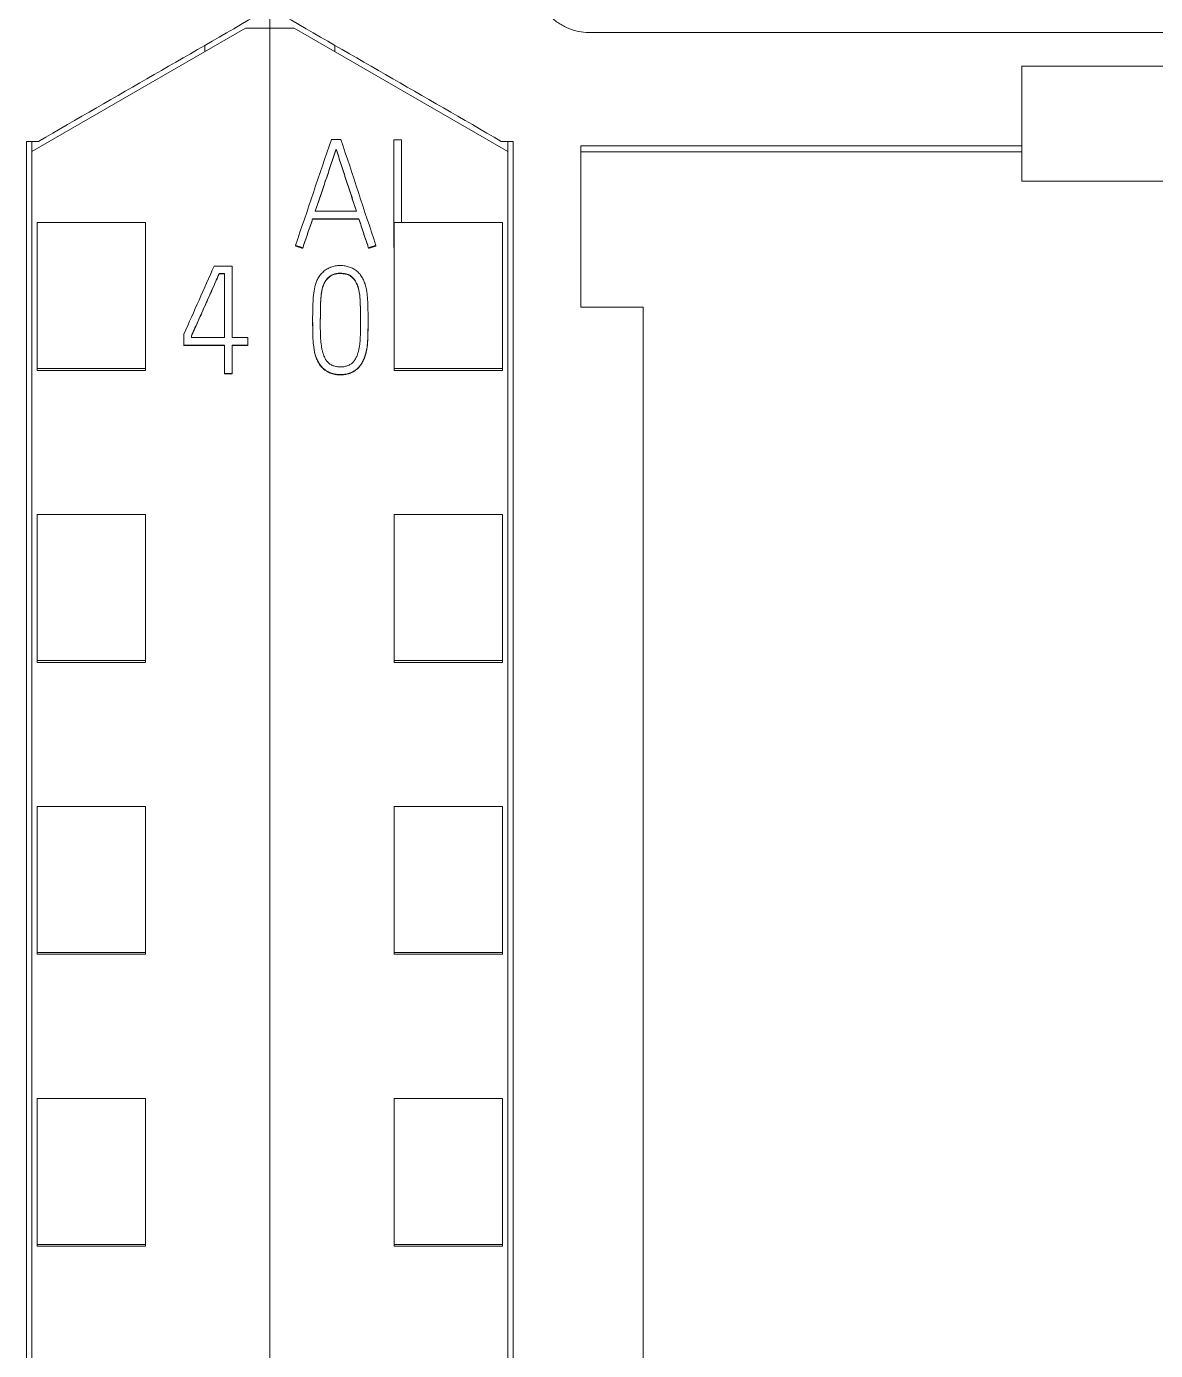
# Model space of a CAD drawing. Header units: millimetres. Extents: x 4137 to 6698, y 1400 to 3585.
# Drawn here: x 5246.15 to 5267.02, y 3051 to 3075.49 of the extents above; entities that cross this region are included whole.
import ezdxf

# ---------------------------------------------------------------- set-up
doc = ezdxf.new("R2010")
doc.units = ezdxf.units.MM
doc.layers.add('000-PI-Oprema', color=30, linetype='Continuous', lineweight=5)

msp = doc.modelspace()

# ---------------------------------------------------------------- linework, layer by layer
at = {"layer": '000-PI-Oprema', "color": 0, "linetype": 'ByBlock', "lineweight": 0}
for p, q in [((5250.648, 3075.746), (5250.648, 3075.465)), ((5250.648, 3075.746), (5250.648, 3075.465)), ((5246.248, 3073.185), (5250.198, 3075.465)), ((5250.648, 3075.465), (5250.198, 3075.465)), ((5250.648, 3075.465), (5250.648, 2962.047)), ((5250.648, 3075.465), (5250.648, 2962.047)), ((5251.098, 3075.465), (5250.648, 3075.465)), ((5251.098, 3075.465), (5255.048, 3073.185)), ((5256.548, 3075.385), (5279.548, 3075.385)), ((5249.448, 3075.032), (5249.448, 3075.149)), ((5251.848, 3075.032), (5251.848, 3075.149)), ((5271.548, 3074.763), (5264.548, 3074.763)), ((5251.784, 3073.405), (5251.962, 3073.405)), ((5252.941, 3071.413), (5252.941, 3073.397)), ((5252.941, 3073.397), (5253.08, 3073.397)), ((5253.08, 3073.397), (5253.08, 3071.871)), ((5246.148, 3073.37), (5246.369, 3073.37)), ((5246.369, 3073.37), (5246.148, 3073.37)), ((5246.248, 3073.37), (5246.248, 3073.185)), ((5246.248, 2964.37), (5246.248, 3073.185)), ((5251.873, 3073.228), (5251.873, 3073.222)), ((5255.148, 3073.37), (5254.926, 3073.37)), ((5255.148, 3073.37), (5254.926, 3073.37)), ((5255.048, 3073.37), (5255.048, 3073.185)), ((5255.048, 3073.185), (5255.048, 2964.37)), ((5256.398, 3070.305), (5256.398, 3073.285)), ((5264.548, 3073.285), (5256.398, 3073.285)), ((5264.548, 3073.179), (5256.398, 3073.179)), ((5264.548, 3073.179), (5264.548, 3073.285)), ((5264.548, 3072.635), (5264.548, 3073.179)), ((5271.548, 3072.635), (5264.548, 3072.635)), ((5251.438, 3071.937), (5251.438, 3071.931)), ((5252.295, 3071.937), (5251.438, 3071.937)), ((5251.438, 3071.931), (5252.295, 3071.931)), ((5251.485, 3072.078), (5252.248, 3072.078)), ((5252.295, 3071.937), (5252.295, 3071.931)), ((5246.348, 3069.167), (5246.348, 3071.871)), ((5246.348, 3071.871), (5248.348, 3071.871)), ((5248.348, 3069.167), (5248.348, 3071.871)), ((5252.948, 3069.167), (5252.948, 3071.871)), ((5254.948, 3071.871), (5252.948, 3071.871)), ((5254.948, 3069.167), (5254.948, 3071.871)), ((5251.121, 3071.443), (5251.121, 3071.437)), ((5252.608, 3071.443), (5252.608, 3071.437)), ((5251.255, 3071.399), (5251.255, 3071.393)), ((5252.472, 3071.399), (5252.472, 3071.393)), ((5252.941, 3071.413), (5252.941, 3071.406)), ((5252.948, 3071.413), (5252.941, 3071.413)), ((5252.941, 3071.406), (5252.948, 3071.406)), ((5249.619, 3071.064), (5249.949, 3071.064)), ((5249.71, 3070.926), (5249.71, 3070.92)), ((5249.807, 3070.926), (5249.71, 3070.926)), ((5249.807, 3069.739), (5249.807, 3070.926)), ((5249.949, 3071.064), (5249.949, 3069.739)), ((5249.71, 3070.92), (5249.807, 3070.92)), ((5257.548, 3070.305), (5256.398, 3070.305)), ((5251.438, 3070.076), (5251.438, 3070.07)), ((5252.462, 3070.028), (5252.462, 3070.035)), ((5249.058, 3069.601), (5249.058, 3069.806)), ((5249.197, 3069.775), (5249.197, 3069.739)), ((5249.197, 3069.739), (5249.807, 3069.739)), ((5249.949, 3069.739), (5250.243, 3069.739)), ((5250.243, 3069.739), (5250.243, 3069.601)), ((5249.058, 3069.601), (5249.058, 3069.595)), ((5249.807, 3069.601), (5249.058, 3069.601)), ((5249.058, 3069.595), (5249.807, 3069.595)), ((5249.807, 3069.074), (5249.807, 3069.601)), ((5249.949, 3069.601), (5249.949, 3069.074)), ((5250.243, 3069.601), (5249.949, 3069.601)), ((5249.949, 3069.595), (5250.243, 3069.595)), ((5250.243, 3069.601), (5250.243, 3069.595)), ((5246.348, 3069.133), (5246.348, 3069.167)), ((5246.348, 3069.167), (5248.348, 3069.167)), ((5246.348, 3069.133), (5248.348, 3069.133)), ((5248.348, 3069.133), (5248.348, 3069.167)), ((5249.807, 3069.074), (5249.807, 3069.068)), ((5249.949, 3069.074), (5249.807, 3069.074)), ((5249.807, 3069.068), (5249.949, 3069.068)), ((5249.949, 3069.074), (5249.949, 3069.068)), ((5252.948, 3069.133), (5252.948, 3069.167)), ((5254.948, 3069.167), (5252.948, 3069.167)), ((5254.948, 3069.133), (5252.948, 3069.133)), ((5254.948, 3069.133), (5254.948, 3069.167)), ((5246.348, 3063.766), (5246.348, 3066.469)), ((5246.348, 3066.469), (5248.348, 3066.469)), ((5248.348, 3063.766), (5248.348, 3066.469)), ((5252.948, 3063.766), (5252.948, 3066.469)), ((5254.948, 3066.469), (5252.948, 3066.469)), ((5254.948, 3063.766), (5254.948, 3066.469)), ((5246.348, 3063.733), (5246.348, 3063.766)), ((5246.348, 3063.766), (5248.348, 3063.766)), ((5246.348, 3063.733), (5248.348, 3063.733)), ((5248.348, 3063.733), (5248.348, 3063.766)), ((5252.948, 3063.733), (5252.948, 3063.766)), ((5254.948, 3063.766), (5252.948, 3063.766)), ((5254.948, 3063.733), (5252.948, 3063.733)), ((5254.948, 3063.733), (5254.948, 3063.766)), ((5246.348, 3058.364), (5246.348, 3061.067)), ((5246.348, 3061.067), (5248.348, 3061.067)), ((5248.348, 3058.364), (5248.348, 3061.067)), ((5252.948, 3058.364), (5252.948, 3061.067)), ((5254.948, 3061.067), (5252.948, 3061.067)), ((5254.948, 3058.364), (5254.948, 3061.067)), ((5246.348, 3058.333), (5246.348, 3058.364)), ((5246.348, 3058.364), (5248.348, 3058.364)), ((5246.348, 3058.333), (5248.348, 3058.333)), ((5248.348, 3058.333), (5248.348, 3058.364)), ((5252.948, 3058.333), (5252.948, 3058.364)), ((5254.948, 3058.364), (5252.948, 3058.364)), ((5254.948, 3058.333), (5252.948, 3058.333)), ((5254.948, 3058.333), (5254.948, 3058.364)), ((5246.348, 3052.963), (5246.348, 3055.666)), ((5246.348, 3055.666), (5248.348, 3055.666)), ((5248.348, 3052.963), (5248.348, 3055.666)), ((5252.948, 3052.963), (5252.948, 3055.666)), ((5254.948, 3055.666), (5252.948, 3055.666)), ((5254.948, 3052.963), (5254.948, 3055.666)), ((5246.348, 3052.963), (5248.348, 3052.963)), ((5246.348, 3052.934), (5246.348, 3052.963)), ((5246.348, 3052.934), (5248.348, 3052.934)), ((5248.348, 3052.934), (5248.348, 3052.963)), ((5252.948, 3052.934), (5252.948, 3052.963)), ((5254.948, 3052.963), (5252.948, 3052.963)), ((5254.948, 3052.934), (5252.948, 3052.934)), ((5254.948, 3052.934), (5254.948, 3052.963))]:
    msp.add_line(p, q, dxfattribs=at)
at = {"layer": '000-PI-Oprema', "color": 7, "linetype": 'Continuous', "lineweight": 13}
for centre, major_axis, ratio, start_param, end_param in [((5232.765, 2954.322), (337.753, 1006.406), 0.018824, 1.458513, 1.460476), ((5270.218, 2956.172), (-326.682, 998.393), 0.018302, 4.822113, 4.824092), ((5226.934, 2960.835), (432.572, 977.483), 0.022444, 1.467725, 1.469021)]:
    msp.add_ellipse(centre, major_axis=major_axis, ratio=ratio, start_param=start_param, end_param=end_param, dxfattribs=at)
at = {"layer": '000-PI-Oprema', "color": 0, "linetype": 'ByBlock', "lineweight": 0}
for points, knots in [([(5255.548, 3076.385), (5255.548, 3076.319), (5255.554, 3076.254), (5255.574, 3076.159), (5255.582, 3076.127), (5255.601, 3076.065), (5255.612, 3076.034), (5255.649, 3075.943), (5255.68, 3075.886), (5255.733, 3075.804), (5255.753, 3075.778), (5255.794, 3075.727), (5255.816, 3075.702), (5255.885, 3075.633), (5255.935, 3075.592), (5256.017, 3075.537), (5256.046, 3075.52), (5256.104, 3075.489), (5256.163, 3075.461), (5256.224, 3075.439), (5256.271, 3075.424), (5256.287, 3075.42), (5256.319, 3075.412), (5256.335, 3075.408), (5256.416, 3075.392), (5256.481, 3075.385), (5256.548, 3075.385)], [0, 0, 0, 0, 0.125, 0.125, 0.1875, 0.1875, 0.25, 0.25, 0.375, 0.375, 0.4375, 0.4375, 0.5, 0.5, 0.625, 0.625, 0.6875, 0.6875, 0.75, 0.8125, 0.8125, 0.84375, 0.84375, 0.875, 0.875, 1, 1, 1, 1]), ([(5246.148, 2964.084), (5246.148, 2967.425), (5246.148, 2975.39), (5246.148, 2988.029), (5246.148, 3003.516), (5246.148, 3017.81), (5246.148, 3032.02), (5246.148, 3046.587), (5246.148, 3060.757), (5246.148, 3070.326), (5246.148, 3073.37)], [0, 0, 0, 0, 0.091483, 0.21812, 0.346206, 0.515858, 0.610111, 0.736264, 0.916066, 1, 1, 1, 1]), ([(5251.873, 3073.228), (5251.857, 3073.18), (5251.841, 3073.132), (5251.809, 3073.036), (5251.793, 3072.988), (5251.745, 3072.844), (5251.712, 3072.749), (5251.646, 3072.557), (5251.614, 3072.461), (5251.549, 3072.27), (5251.517, 3072.174), (5251.485, 3072.078)], [0, 0, 0, 0, 0.125, 0.125, 0.25, 0.25, 0.5, 0.5, 0.75, 0.75, 1, 1, 1, 1]), ([(5251.487, 3072.078), (5251.518, 3072.172), (5251.55, 3072.265), (5251.614, 3072.455), (5251.646, 3072.551), (5251.712, 3072.743), (5251.745, 3072.838), (5251.793, 3072.982), (5251.809, 3073.03), (5251.841, 3073.126), (5251.857, 3073.174), (5251.873, 3073.222)], [0, 0, 0, 0, 0.245947, 0.245947, 0.497298, 0.497298, 0.748649, 0.748649, 0.874324, 0.874324, 1, 1, 1, 1]), ([(5252.248, 3072.078), (5252.217, 3072.174), (5252.186, 3072.27), (5252.123, 3072.461), (5252.091, 3072.557), (5252.028, 3072.749), (5251.997, 3072.844), (5251.95, 3072.988), (5251.935, 3073.036), (5251.904, 3073.132), (5251.889, 3073.18), (5251.873, 3073.228)], [0, 0, 0, 0, 0.25, 0.25, 0.5, 0.5, 0.75, 0.75, 0.875, 0.875, 1, 1, 1, 1]), ([(5251.873, 3073.222), (5251.889, 3073.174), (5251.904, 3073.126), (5251.935, 3073.03), (5251.95, 3072.982), (5251.997, 3072.838), (5252.028, 3072.742), (5252.091, 3072.551), (5252.123, 3072.455), (5252.185, 3072.266), (5252.216, 3072.172), (5252.246, 3072.078)], [0, 0, 0, 0, 0.125676, 0.125676, 0.251351, 0.251351, 0.502702, 0.502702, 0.754053, 0.754053, 1, 1, 1, 1]), ([(5255.148, 3073.37), (5255.148, 3070.326), (5255.148, 3060.757), (5255.148, 3046.587), (5255.148, 3032.02), (5255.148, 3017.81), (5255.148, 3003.516), (5255.148, 2988.029), (5255.148, 2975.39), (5255.148, 2967.425), (5255.148, 2964.084)], [0, 0, 0, 0, 0.083934, 0.263736, 0.389889, 0.484142, 0.653794, 0.78188, 0.908517, 1, 1, 1, 1]), ([(5252.472, 3071.399), (5252.465, 3071.421), (5252.458, 3071.444), (5252.443, 3071.489), (5252.436, 3071.511), (5252.42, 3071.556), (5252.412, 3071.578), (5252.397, 3071.623), (5252.389, 3071.645), (5252.367, 3071.712), (5252.352, 3071.757), (5252.323, 3071.847), (5252.309, 3071.892), (5252.295, 3071.937)], [0, 0, 0, 0, 0.125, 0.125, 0.25, 0.25, 0.375, 0.375, 0.5, 0.5, 0.75, 0.75, 1, 1, 1, 1]), ([(5252.295, 3071.931), (5252.309, 3071.886), (5252.323, 3071.841), (5252.352, 3071.751), (5252.367, 3071.706), (5252.389, 3071.639), (5252.397, 3071.616), (5252.412, 3071.572), (5252.42, 3071.549), (5252.436, 3071.505), (5252.443, 3071.483), (5252.458, 3071.438), (5252.465, 3071.415), (5252.472, 3071.393)], [0, 0, 0, 0, 0.25, 0.25, 0.5, 0.5, 0.625, 0.625, 0.75, 0.75, 0.875, 0.875, 1, 1, 1, 1]), ([(5249.71, 3070.926), (5249.7, 3070.902), (5249.689, 3070.878), (5249.668, 3070.83), (5249.657, 3070.806), (5249.626, 3070.734), (5249.604, 3070.686), (5249.562, 3070.59), (5249.541, 3070.542), (5249.498, 3070.446), (5249.477, 3070.398), (5249.434, 3070.302), (5249.412, 3070.254), (5249.369, 3070.158), (5249.348, 3070.11), (5249.305, 3070.014), (5249.284, 3069.966), (5249.251, 3069.895), (5249.241, 3069.871), (5249.224, 3069.835), (5249.219, 3069.823), (5249.208, 3069.799), (5249.203, 3069.787), (5249.197, 3069.775)], [0, 0, 0, 0, 0.0625, 0.0625, 0.125, 0.125, 0.25, 0.25, 0.375, 0.375, 0.5, 0.5, 0.625, 0.625, 0.75, 0.75, 0.875, 0.875, 0.9375, 0.9375, 0.96875, 0.96875, 1, 1, 1, 1]), ([(5251.78, 3071.045), (5251.805, 3071.054), (5251.831, 3071.061), (5251.884, 3071.071), (5251.911, 3071.073), (5251.965, 3071.074), (5251.992, 3071.072), (5252.045, 3071.065), (5252.072, 3071.059), (5252.124, 3071.044), (5252.149, 3071.035), (5252.185, 3071.017), (5252.197, 3071.011), (5252.22, 3070.997), (5252.232, 3070.989), (5252.264, 3070.965), (5252.283, 3070.946), (5252.31, 3070.916), (5252.318, 3070.906), (5252.334, 3070.884), (5252.341, 3070.872), (5252.362, 3070.838), (5252.374, 3070.814), (5252.395, 3070.765), (5252.405, 3070.74), (5252.416, 3070.702), (5252.42, 3070.689), (5252.427, 3070.663), (5252.435, 3070.624), (5252.45, 3070.532), (5252.455, 3070.454), (5252.46, 3070.348), (5252.461, 3070.295), (5252.462, 3070.19), (5252.462, 3070.137), (5252.462, 3070.031), (5252.462, 3069.925), (5252.461, 3069.82), (5252.458, 3069.714), (5252.455, 3069.662), (5252.444, 3069.557), (5252.435, 3069.504), (5252.418, 3069.439), (5252.414, 3069.426), (5252.406, 3069.401), (5252.402, 3069.388), (5252.388, 3069.35), (5252.377, 3069.326), (5252.358, 3069.29), (5252.352, 3069.278), (5252.338, 3069.255), (5252.33, 3069.244), (5252.307, 3069.211), (5252.29, 3069.191), (5252.261, 3069.163), (5252.25, 3069.154), (5252.229, 3069.137), (5252.218, 3069.13), (5252.183, 3069.109), (5252.159, 3069.097), (5252.121, 3069.083), (5252.108, 3069.078), (5252.081, 3069.071), (5252.068, 3069.068), (5252.029, 3069.061), (5252.002, 3069.058), (5251.948, 3069.056), (5251.92, 3069.057), (5251.866, 3069.063), (5251.84, 3069.068), (5251.801, 3069.078), (5251.788, 3069.082), (5251.763, 3069.091), (5251.75, 3069.097), (5251.713, 3069.114), (5251.69, 3069.127), (5251.657, 3069.151), (5251.646, 3069.16), (5251.626, 3069.178), (5251.617, 3069.188), (5251.589, 3069.218), (5251.573, 3069.239), (5251.551, 3069.274), (5251.544, 3069.285), (5251.532, 3069.309), (5251.526, 3069.321), (5251.509, 3069.358), (5251.5, 3069.383), (5251.488, 3069.421), (5251.484, 3069.434), (5251.477, 3069.46), (5251.474, 3069.474), (5251.466, 3069.513), (5251.462, 3069.54), (5251.444, 3069.672), (5251.441, 3069.779), (5251.439, 3069.939), (5251.439, 3069.992), (5251.438, 3070.099), (5251.439, 3070.152), (5251.44, 3070.259), (5251.441, 3070.312), (5251.446, 3070.418), (5251.449, 3070.471), (5251.46, 3070.577), (5251.468, 3070.63), (5251.486, 3070.708), (5251.493, 3070.734), (5251.507, 3070.773), (5251.512, 3070.785), (5251.523, 3070.81), (5251.529, 3070.822), (5251.549, 3070.858), (5251.564, 3070.881), (5251.59, 3070.913), (5251.6, 3070.923), (5251.619, 3070.942), (5251.628, 3070.952), (5251.659, 3070.978), (5251.681, 3070.995), (5251.717, 3071.016), (5251.729, 3071.022), (5251.748, 3071.031), (5251.757, 3071.036), (5251.767, 3071.04), (5251.773, 3071.042), (5251.776, 3071.043), (5251.78, 3071.045)], [0, 0, 0, 0, 0.015625, 0.015625, 0.03125, 0.03125, 0.046875, 0.046875, 0.0625, 0.0625, 0.078125, 0.078125, 0.085937, 0.085937, 0.09375, 0.09375, 0.109375, 0.109375, 0.117187, 0.117187, 0.125, 0.125, 0.140625, 0.140625, 0.15625, 0.15625, 0.164062, 0.164062, 0.171875, 0.1875, 0.21875, 0.21875, 0.25, 0.25, 0.28125, 0.28125, 0.3125, 0.34375, 0.34375, 0.375, 0.375, 0.40625, 0.40625, 0.414062, 0.414062, 0.421875, 0.421875, 0.4375, 0.4375, 0.445312, 0.445312, 0.453125, 0.453125, 0.46875, 0.46875, 0.476562, 0.476562, 0.484375, 0.484375, 0.5, 0.5, 0.507812, 0.507812, 0.515625, 0.515625, 0.53125, 0.53125, 0.546875, 0.546875, 0.5625, 0.5625, 0.570312, 0.570312, 0.578125, 0.578125, 0.59375, 0.59375, 0.601562, 0.601562, 0.609375, 0.609375, 0.625, 0.625, 0.632812, 0.632812, 0.640625, 0.640625, 0.65625, 0.65625, 0.664062, 0.664062, 0.671875, 0.671875, 0.6875, 0.6875, 0.75, 0.75, 0.78125, 0.78125, 0.8125, 0.8125, 0.84375, 0.84375, 0.875, 0.875, 0.90625, 0.90625, 0.921875, 0.921875, 0.929687, 0.929687, 0.9375, 0.9375, 0.953125, 0.953125, 0.960937, 0.960937, 0.96875, 0.96875, 0.984375, 0.984375, 0.992187, 0.992187, 0.996094, 0.998047, 0.998047, 1, 1, 1, 1]), ([(5252.123, 3070.892), (5252.142, 3070.881), (5252.16, 3070.868), (5252.192, 3070.837), (5252.206, 3070.819), (5252.232, 3070.782), (5252.242, 3070.763), (5252.262, 3070.722), (5252.27, 3070.702), (5252.291, 3070.638), (5252.3, 3070.595), (5252.309, 3070.529), (5252.311, 3070.507), (5252.314, 3070.462), (5252.315, 3070.44), (5252.32, 3070.329), (5252.323, 3070.24), (5252.324, 3070.062), (5252.323, 3069.973), (5252.322, 3069.839), (5252.321, 3069.772), (5252.317, 3069.705), (5252.314, 3069.661), (5252.312, 3069.639), (5252.303, 3069.573), (5252.295, 3069.529), (5252.279, 3069.464), (5252.272, 3069.443), (5252.257, 3069.401), (5252.248, 3069.38), (5252.233, 3069.351), (5252.227, 3069.341), (5252.215, 3069.322), (5252.209, 3069.313), (5252.188, 3069.287), (5252.172, 3069.271), (5252.145, 3069.251), (5252.135, 3069.245), (5252.116, 3069.234), (5252.106, 3069.229), (5252.085, 3069.22), (5252.074, 3069.216), (5252.053, 3069.21), (5252.042, 3069.207), (5252.009, 3069.2), (5251.987, 3069.198), (5251.953, 3069.197), (5251.942, 3069.197), (5251.919, 3069.198), (5251.908, 3069.199), (5251.875, 3069.203), (5251.853, 3069.208), (5251.821, 3069.218), (5251.81, 3069.222), (5251.79, 3069.231), (5251.77, 3069.242), (5251.751, 3069.254), (5251.734, 3069.268), (5251.725, 3069.276), (5251.71, 3069.292), (5251.703, 3069.3), (5251.689, 3069.318), (5251.683, 3069.327), (5251.666, 3069.356), (5251.656, 3069.376), (5251.64, 3069.418), (5251.633, 3069.439), (5251.62, 3069.482), (5251.615, 3069.503), (5251.606, 3069.547), (5251.595, 3069.612), (5251.589, 3069.677), (5251.581, 3069.808), (5251.58, 3069.896), (5251.58, 3070.028), (5251.58, 3070.072), (5251.581, 3070.16), (5251.581, 3070.204), (5251.582, 3070.292), (5251.583, 3070.335), (5251.587, 3070.423), (5251.59, 3070.467), (5251.599, 3070.555), (5251.604, 3070.598), (5251.617, 3070.652), (5251.62, 3070.662), (5251.626, 3070.684), (5251.63, 3070.694), (5251.641, 3070.725), (5251.65, 3070.744), (5251.672, 3070.783), (5251.684, 3070.801), (5251.712, 3070.835), (5251.728, 3070.851), (5251.753, 3070.872), (5251.762, 3070.879), (5251.781, 3070.891), (5251.79, 3070.897), (5251.81, 3070.906), (5251.82, 3070.91), (5251.841, 3070.918), (5251.852, 3070.92), (5251.884, 3070.927), (5251.906, 3070.93), (5251.94, 3070.931), (5251.951, 3070.93), (5251.973, 3070.929), (5251.984, 3070.929), (5252.017, 3070.925), (5252.039, 3070.922), (5252.071, 3070.914), (5252.082, 3070.91), (5252.097, 3070.904), (5252.105, 3070.901), (5252.113, 3070.897), (5252.118, 3070.895), (5252.12, 3070.894), (5252.123, 3070.892)], [0, 0, 0, 0, 0.015625, 0.015625, 0.03125, 0.03125, 0.046875, 0.046875, 0.0625, 0.0625, 0.09375, 0.09375, 0.109375, 0.109375, 0.125, 0.125, 0.1875, 0.1875, 0.25, 0.25, 0.28125, 0.296875, 0.296875, 0.3125, 0.3125, 0.34375, 0.34375, 0.359375, 0.359375, 0.375, 0.375, 0.382813, 0.382813, 0.390625, 0.390625, 0.40625, 0.40625, 0.414063, 0.414063, 0.421875, 0.421875, 0.429688, 0.429688, 0.4375, 0.4375, 0.453125, 0.453125, 0.460938, 0.460938, 0.46875, 0.46875, 0.484375, 0.484375, 0.492188, 0.492188, 0.5, 0.507813, 0.507813, 0.515625, 0.515625, 0.523438, 0.523438, 0.53125, 0.53125, 0.546875, 0.546875, 0.5625, 0.5625, 0.578125, 0.578125, 0.59375, 0.625, 0.625, 0.6875, 0.6875, 0.71875, 0.71875, 0.75, 0.75, 0.78125, 0.78125, 0.8125, 0.8125, 0.84375, 0.84375, 0.851563, 0.851563, 0.859375, 0.859375, 0.875, 0.875, 0.890625, 0.890625, 0.90625, 0.90625, 0.914063, 0.914063, 0.921875, 0.921875, 0.929688, 0.929688, 0.9375, 0.9375, 0.953125, 0.953125, 0.960938, 0.960938, 0.96875, 0.96875, 0.984375, 0.984375, 0.992188, 0.992188, 0.996094, 0.998047, 0.998047, 1, 1, 1, 1]), ([(5252.123, 3070.886), (5252.103, 3070.897), (5252.082, 3070.905), (5252.049, 3070.913), (5252.039, 3070.915), (5252.016, 3070.919), (5252.005, 3070.92), (5251.972, 3070.924), (5251.95, 3070.925), (5251.905, 3070.923), (5251.883, 3070.921), (5251.85, 3070.914), (5251.839, 3070.911), (5251.818, 3070.903), (5251.808, 3070.899), (5251.788, 3070.889), (5251.778, 3070.883), (5251.759, 3070.871), (5251.75, 3070.864), (5251.733, 3070.849), (5251.725, 3070.842), (5251.71, 3070.826), (5251.702, 3070.817), (5251.681, 3070.79), (5251.669, 3070.772), (5251.653, 3070.743), (5251.648, 3070.733), (5251.639, 3070.712), (5251.635, 3070.702), (5251.624, 3070.67), (5251.618, 3070.649), (5251.603, 3070.584), (5251.598, 3070.54), (5251.589, 3070.452), (5251.587, 3070.407), (5251.583, 3070.319), (5251.582, 3070.275), (5251.581, 3070.186), (5251.581, 3070.142), (5251.58, 3070.059), (5251.58, 3070.02), (5251.58, 3069.981)], [0, 0, 0, 0, 0.050638, 0.050638, 0.075957, 0.075957, 0.101276, 0.101276, 0.151914, 0.151914, 0.202552, 0.202552, 0.227871, 0.227871, 0.25319, 0.25319, 0.278509, 0.278509, 0.303828, 0.303828, 0.329147, 0.329147, 0.354466, 0.354466, 0.405104, 0.405104, 0.430423, 0.430423, 0.455742, 0.455742, 0.50638, 0.50638, 0.607656, 0.607656, 0.708933, 0.708933, 0.810209, 0.810209, 0.911485, 0.911485, 1, 1, 1, 1]), ([(5249.197, 3069.769), (5249.203, 3069.781), (5249.208, 3069.793), (5249.219, 3069.817), (5249.224, 3069.829), (5249.241, 3069.865), (5249.251, 3069.888), (5249.284, 3069.96), (5249.305, 3070.008), (5249.348, 3070.104), (5249.369, 3070.152), (5249.412, 3070.248), (5249.434, 3070.296), (5249.477, 3070.392), (5249.498, 3070.44), (5249.541, 3070.535), (5249.562, 3070.583), (5249.604, 3070.68), (5249.626, 3070.728), (5249.657, 3070.8), (5249.668, 3070.824), (5249.689, 3070.872), (5249.7, 3070.896), (5249.71, 3070.92)], [0, 0, 0, 0, 0.03125, 0.03125, 0.0625, 0.0625, 0.125, 0.125, 0.25, 0.25, 0.375, 0.375, 0.5, 0.5, 0.625, 0.625, 0.75, 0.75, 0.875, 0.875, 0.9375, 0.9375, 1, 1, 1, 1]), ([(5252.324, 3070.077), (5252.324, 3070.102), (5252.324, 3070.127), (5252.323, 3070.24), (5252.32, 3070.328), (5252.314, 3070.461), (5252.311, 3070.505), (5252.299, 3070.592), (5252.29, 3070.635), (5252.269, 3070.697), (5252.261, 3070.718), (5252.247, 3070.747), (5252.242, 3070.757), (5252.231, 3070.777), (5252.219, 3070.795), (5252.206, 3070.813), (5252.191, 3070.83), (5252.184, 3070.838), (5252.168, 3070.854), (5252.159, 3070.861), (5252.146, 3070.871), (5252.142, 3070.874), (5252.132, 3070.881), (5252.127, 3070.883), (5252.123, 3070.886)], [0, 0, 0, 0, 0.086827, 0.086827, 0.391218, 0.391218, 0.543414, 0.543414, 0.695609, 0.695609, 0.771707, 0.771707, 0.809756, 0.809756, 0.847805, 0.885853, 0.885853, 0.923902, 0.923902, 0.961951, 0.961951, 0.980976, 0.980976, 1, 1, 1, 1]), ([(5257.548, 3070.305), (5257.548, 3068.282), (5257.548, 3059.733), (5257.548, 3046.587), (5257.548, 3032.02), (5257.548, 3017.81), (5257.548, 3003.516), (5257.548, 2988.029), (5257.548, 2975.271), (5257.548, 2966.39), (5257.548, 2962.132), (5257.548, 2961.334)], [0, 0, 0, 0, 0.055935, 0.236292, 0.362833, 0.457376, 0.627551, 0.756032, 0.883059, 0.978086, 1, 1, 1, 1]), ([(5251.438, 3070.07), (5251.438, 3070.008), (5251.439, 3069.945), (5251.44, 3069.829), (5251.441, 3069.775), (5251.447, 3069.668), (5251.451, 3069.615), (5251.465, 3069.509), (5251.475, 3069.456), (5251.495, 3069.392), (5251.499, 3069.379), (5251.508, 3069.354), (5251.514, 3069.342), (5251.53, 3069.305), (5251.542, 3069.282), (5251.564, 3069.248), (5251.571, 3069.237), (5251.587, 3069.215), (5251.596, 3069.205), (5251.623, 3069.175), (5251.642, 3069.156), (5251.674, 3069.132), (5251.686, 3069.125), (5251.709, 3069.111), (5251.721, 3069.104), (5251.757, 3069.087), (5251.782, 3069.077), (5251.821, 3069.066), (5251.835, 3069.063), (5251.861, 3069.058), (5251.874, 3069.056), (5251.915, 3069.051), (5251.941, 3069.05), (5251.982, 3069.051), (5251.996, 3069.051), (5252.023, 3069.054), (5252.036, 3069.056), (5252.075, 3069.063), (5252.101, 3069.07), (5252.139, 3069.083), (5252.152, 3069.088), (5252.176, 3069.1), (5252.188, 3069.106), (5252.223, 3069.127), (5252.245, 3069.142), (5252.275, 3069.17), (5252.284, 3069.18), (5252.302, 3069.2), (5252.319, 3069.221), (5252.334, 3069.243), (5252.348, 3069.266), (5252.355, 3069.278), (5252.374, 3069.313), (5252.385, 3069.338), (5252.404, 3069.387), (5252.412, 3069.413), (5252.427, 3069.465), (5252.433, 3069.491), (5252.442, 3069.544), (5252.446, 3069.57), (5252.455, 3069.649), (5252.457, 3069.703), (5252.461, 3069.809), (5252.462, 3069.862), (5252.462, 3069.953), (5252.462, 3069.991), (5252.462, 3070.028)], [0, 0, 0, 0, 0.073866, 0.073866, 0.136839, 0.136839, 0.199811, 0.199811, 0.262783, 0.262783, 0.278526, 0.278526, 0.29427, 0.29427, 0.325756, 0.325756, 0.341499, 0.341499, 0.357242, 0.357242, 0.388728, 0.388728, 0.404471, 0.404471, 0.420214, 0.420214, 0.4517, 0.4517, 0.467443, 0.467443, 0.483186, 0.483186, 0.514673, 0.514673, 0.530416, 0.530416, 0.546159, 0.546159, 0.577645, 0.577645, 0.593388, 0.593388, 0.609131, 0.609131, 0.640617, 0.640617, 0.65636, 0.65636, 0.672103, 0.687846, 0.687846, 0.703589, 0.703589, 0.735076, 0.735076, 0.766562, 0.766562, 0.798048, 0.798048, 0.829534, 0.829534, 0.892506, 0.892506, 0.955479, 0.955479, 1, 1, 1, 1])]:
    msp.add_open_spline(points, degree=3, knots=knots, dxfattribs=at)
for points in [[(5250.648, 3075.84), (5249.222, 3075.017), (5247.796, 3074.194), (5246.369, 3073.37)], [(5254.926, 3073.37), (5253.5, 3074.194), (5252.074, 3075.017), (5250.648, 3075.84)], [(5264.548, 3074.768), (5264.548, 3074.274), (5264.548, 3073.779), (5264.548, 3073.285)]]:
    msp.add_open_spline(points, degree=3, dxfattribs=at)
for points, weights in [([(5251.438, 3071.937), (5251.346, 3071.668), (5251.255, 3071.399)], [0.500000008539, 0.499999991461, 0.500000008539]), ([(5251.255, 3071.393), (5251.346, 3071.662), (5251.438, 3071.931)], [0.500000007367, 0.499999992633, 0.500000007367]), ([(5251.255, 3071.399), (5251.188, 3071.421), (5251.121, 3071.443)], [0.499999252848, 0.500000747152, 0.499999252848]), ([(5251.121, 3071.437), (5251.188, 3071.415), (5251.255, 3071.393)], [0.499999519132, 0.500000480868, 0.499999519132]), ([(5252.608, 3071.443), (5252.54, 3071.421), (5252.472, 3071.399)], [0.499998878343, 0.500001121657, 0.499998878343]), ([(5252.472, 3071.393), (5252.54, 3071.415), (5252.608, 3071.437)], [0.50000123115, 0.49999876885, 0.50000123115])]:
    msp.add_rational_spline(points, weights, degree=2, dxfattribs=at)

doc.saveas('drawing.dxf')
